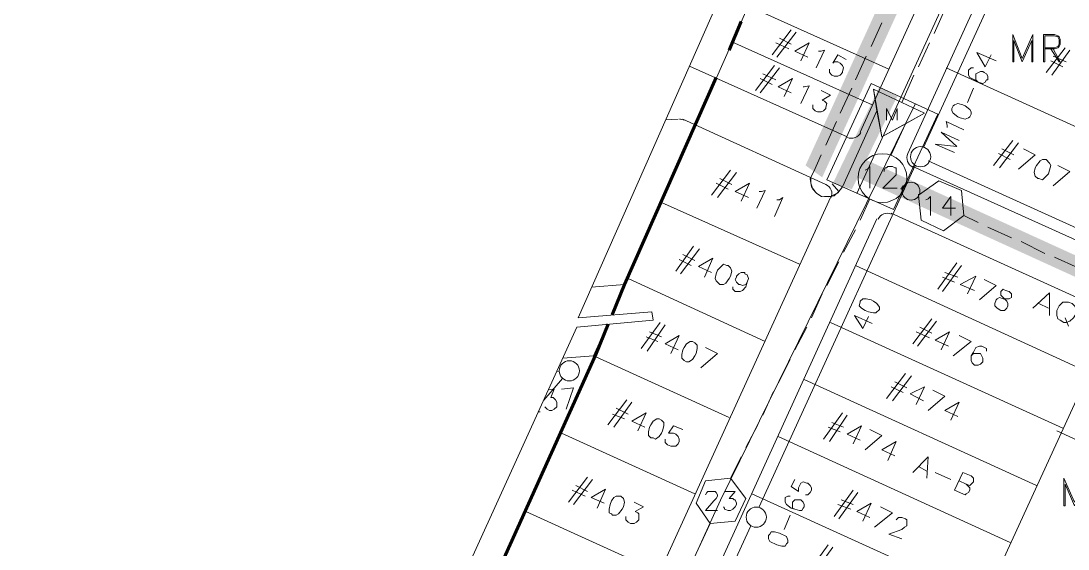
# Model space of a CAD drawing. Header units: millimetres. Extents: x 3.6 to 37.8, y 0.6 to 28.7.
# Drawn here: x 12.145 to 15.813, y 11.38 to 13.231 of the extents above; entities that cross this region are included whole.
import ezdxf

# ---------------------------------------------------------------- set-up
doc = ezdxf.new("R2010")
doc.units = ezdxf.units.MM
for name, color, linetype in [('PDF_0', 7, 'Continuous'), ('PDF_S45$BOUNDARY-NODE', 3, 'Continuous'), ('PDF_S45$NAME-ROAD', 7, 'Continuous'), ('PDF_S45$Passives-Highleg', 7, 'Continuous'), ('PDF_S45$Passives-TapOffs', 7, 'Continuous'), ('PDF_S45$pole', 7, 'Continuous'), ('PDF_S45$strand', 7, 'Continuous')]:
    doc.layers.add(name, color=color, linetype=linetype)
for name, color, linetype, true_color in [('PDF_S45$Actives-Amplifier', 92, 'Continuous', 0x00b800), ('PDF_S45$Actives-LineExtender', 94, 'Continuous', 0x009500), ('PDF_S45$Cable-565', 23, 'Continuous', 0xdd8a6e), ('PDF_S45$LOTS', 254, 'Continuous', 0xdcdcdc), ('PDF_S45$Reverse$not$active', 61, 'Continuous', 0xdfff7f), ('PDF_S45$ROAD', 8, 'Continuous', 0x808080), ('PDF_S45$SDU', 157, 'Continuous', 0x396472), ('PDF_S45$Symbols-Ground', 12, 'Continuous', 0xb80000)]:
    doc.layers.add(name, color=color, linetype=linetype, true_color=true_color)

msp = doc.modelspace()

# ---------------------------------------------------------------- hatches: boundary and pattern name
at = {"layer": 'PDF_S45$Reverse$not$active', "transparency": 33554559}
for points in [[(14.9517, 12.683), (17.0032, 17.3491), (14.8933, 12.7247)], [(17.0658, 17.3199), (17.0032, 17.3491), (14.9517, 12.683)], [(14.9892, 12.6622), (15.0559, 12.6413), (15.1518, 12.9999)], [(15.1518, 12.9999), (15.0559, 12.6413), (15.2144, 12.9666)], [(15.0643, 12.6872), (16.8198, 11.9616), (15.0935, 12.7497)], [(16.7906, 11.8991), (16.8198, 11.9616), (15.0643, 12.6872)]]:
    msp.add_hatch(color=256, dxfattribs=at).paths.add_polyline_path(points)

# ---------------------------------------------------------------- linework, layer by layer
at = {"layer": 'PDF_0', "lineweight": 9}
msp.add_lwpolyline([(16.728, 4.7562), (15.4145, 5.3691), (15.6397, 5.8528), (14.5097, 6.3782), (14.418, 6.6451), (13.5381, 7.0579), (13.5631, 7.1538), (12.8543, 7.4707), (12.7083, 7.6625), (12.2538, 7.8418), (12.1454, 7.8835), (13.6757, 11.2403), (14.0927, 12.1576), (14.3596, 12.1826), (14.3554, 12.2118), (14.0969, 12.191), (17.8205, 20.6182)], dxfattribs=at)
at = {"layer": 'PDF_S45$Actives-Amplifier', "lineweight": 13}
for points in [[(15.6898, 13.1834), (15.6898, 13.0875), (15.6856, 13.0875), (15.6856, 13.1625), (15.6522, 13.0875), (15.623, 13.1625), (15.623, 13.0875), (15.6189, 13.0875), (15.6189, 13.1834), (15.6522, 13.1)], [(15.3562, 12.904), (15.2019, 12.5704), (14.9684, 12.6747), (15.1227, 13.0124)], [(15.2436, 12.8707), (15.1935, 12.7622), (15.2436, 12.8707), (15.1602, 12.8248), (15.1435, 12.9165), (15.131, 12.9916), (15.3103, 12.9082)], [(15.3103, 12.9082), (15.1602, 12.8248), (15.131, 12.9916)], [(15.1435, 12.9165), (15.0226, 12.6497)]]:
    msp.add_lwpolyline(points, close=True, dxfattribs=at)
for points in [[(15.7315, 13.1375), (15.7648, 13.1375), (15.7773, 13.1417), (15.7815, 13.15), (15.7815, 13.1667), (15.7773, 13.1751), (15.7648, 13.1792), (15.7315, 13.1792), (15.7315, 13.0875), (15.7273, 13.0875), (15.7273, 13.1834), (15.7648, 13.1834), (15.7773, 13.1792), (15.7815, 13.1751), (15.7857, 13.1667), (15.7857, 13.15), (15.7815, 13.1417), (15.7773, 13.1375), (15.7648, 13.1334), (15.7315, 13.1334)], [(15.7606, 13.1334), (15.7857, 13.0875), (15.7815, 13.0875), (15.7523, 13.1334)], [(15.1769, 12.8832), (15.1769, 12.9249), (15.1977, 12.8832), (15.2144, 12.9249), (15.2144, 12.8832)], [(15.1018, 12.708), (15.1101, 12.7122), (15.1185, 12.7205), (15.1185, 12.6455)], [(15.1685, 12.7039), (15.1685, 12.708), (15.1727, 12.7164), (15.1769, 12.7164), (15.181, 12.7205), (15.1977, 12.7205), (15.2061, 12.7164), (15.2102, 12.7164), (15.2102, 12.6914), (15.1644, 12.6455), (15.2144, 12.6455)]]:
    msp.add_lwpolyline(points, dxfattribs=at)
msp.add_circle((15.1628, 12.6803), 0.0855, dxfattribs=at)
at = {"layer": 'PDF_S45$Actives-LineExtender', "lineweight": 9}
msp.add_lwpolyline([(15.8732, 11.628), (15.8732, 11.5321), (15.8691, 11.5321), (15.8691, 11.6072), (15.8357, 11.5321), (15.8023, 11.6072), (15.8023, 11.5321), (15.7982, 11.5321), (15.7982, 11.628), (15.8357, 11.5446)], close=True, dxfattribs=at)
at = {"layer": 'PDF_S45$BOUNDARY-NODE', "lineweight": 60}
for points in [[(14.6264, 13.1292), (14.6681, 13.2293)], [(14.2159, 12.2006), (14.2595, 12.3077), (14.5806, 13.0333)], [(13.6504, 11.1847), (13.7675, 11.1944), (14.1594, 12.0617), (14.2026, 12.1679)]]:
    msp.add_lwpolyline(points, dxfattribs=at)
at = {"layer": 'PDF_S45$Cable-565', "lineweight": 13}
for points in [[(15.3812, 13.271), (15.3437, 13.1876)], [(15.1227, 13.1417), (15.1602, 13.2251)], [(15.327, 13.1542), (15.2894, 13.0708)], [(15.0684, 13.0249), (15.106, 13.1083)], [(15.2728, 13.0416), (15.2311, 12.9457)], [(15.0142, 12.9082), (15.0559, 12.9957)], [(14.9642, 12.7956), (15.0017, 12.879)], [(14.9267, 12.633), (14.9142, 12.6497), (14.91, 12.6788), (14.9225, 12.7039), (14.9475, 12.7622)], [(15.0226, 12.6497), (15.0059, 12.6288), (14.9809, 12.6163), (14.96, 12.6163)], [(15.0851, 12.5329), (15.1185, 12.608)], [(15.4979, 12.5246), (15.4479, 12.5496)], [(15.6147, 12.4704), (15.5313, 12.5079)], [(15.0267, 12.4203), (15.0684, 12.4995)], [(15.7315, 12.4161), (15.6481, 12.4578)], [(15.8482, 12.3661), (15.7648, 12.4036)], [(14.9684, 12.3036), (15.0101, 12.387)], [(14.9142, 12.191), (14.9517, 12.2744)], [(14.8558, 12.0784), (14.8975, 12.1576)], [(14.7974, 11.9616), (14.8391, 12.045)], [(14.7432, 11.849), (14.7807, 11.9324)], [(14.6848, 11.7365), (14.7265, 11.8157)], [(14.6306, 11.628), (14.6681, 11.7031)], [(14.518, 11.382), (14.5597, 11.4696)]]:
    msp.add_lwpolyline(points, dxfattribs=at)
at = {"layer": 'PDF_S45$LOTS', "lineweight": 0}
for points in [[(14.2142, 12.2004), (17.9248, 20.5973)], [(15.1852, 13.0625), (14.6932, 13.2835)], [(15.1268, 12.9374), (14.6348, 13.1584)], [(16.2026, 12.6955), (15.3854, 13.0666)], [(14.8725, 12.3786), (14.3888, 12.5954)], [(15.0684, 12.3744), (15.8857, 11.9992)], [(14.7515, 12.1076), (14.272, 12.3286)], [(15.9775, 12.1993), (13.6069, 7.0257)], [(14.1511, 12.0575), (14.1997, 12.1676)], [(14.9809, 12.1743), (15.794, 11.8032)], [(12.2426, 7.8463), (14.1594, 12.0617)], [(14.6264, 11.8407), (14.1594, 12.0534)], [(14.8891, 11.9741), (15.7023, 11.603)], [(14.5055, 11.5738), (14.0385, 11.7865)], [(14.7974, 11.774), (15.6105, 11.4029)], [(16.5863, 11.4196), (15.7731, 11.7948)], [(14.7057, 11.5738), (15.5188, 11.2027)], [(14.3804, 11.2986), (13.9134, 11.5113)]]:
    msp.add_lwpolyline(points, dxfattribs=at)
at = {"layer": 'PDF_S45$NAME-ROAD', "lineweight": 9}
for points in [[(15.6898, 12.2243), (15.7481, 12.2785), (15.7481, 12.1993)], [(15.744, 12.2243), (15.7106, 12.241)], [(15.8148, 12.1618), (15.8023, 12.191)]]:
    msp.add_lwpolyline(points, dxfattribs=at)
msp.add_lwpolyline([(15.8148, 12.2452), (15.8274, 12.241), (15.8357, 12.2327), (15.8399, 12.2243), (15.8399, 12.2035), (15.8315, 12.191), (15.819, 12.1785), (15.8065, 12.1743), (15.7982, 12.1743), (15.7857, 12.1826), (15.7773, 12.1868), (15.7731, 12.1993), (15.7731, 12.216), (15.7815, 12.2327), (15.794, 12.2452)], close=True, dxfattribs=at)
at = {"layer": 'PDF_S45$Passives-Highleg', "lineweight": 9}
for points in [[(15.2269, 12.6413), (15.2352, 12.6538)], [(15.2894, 12.6246), (15.2894, 12.6205)]]:
    msp.add_lwpolyline(points, close=True, dxfattribs=at)
msp.add_circle((15.2629, 12.6344), 0.0313, dxfattribs=at)
at = {"layer": 'PDF_S45$Passives-TapOffs', "lineweight": 9}
for points in [[(15.4479, 12.5496), (15.377, 12.4954), (15.2978, 12.5329), (15.2894, 12.6205), (15.3603, 12.6705), (15.4396, 12.6371)], [(14.6473, 11.4779), (14.5597, 11.4696), (14.5097, 11.5405), (14.543, 11.6197), (14.6306, 11.628), (14.6848, 11.5572)]]:
    msp.add_lwpolyline(points, close=True, dxfattribs=at)
for points in [[(15.3145, 12.6038), (15.3228, 12.608), (15.3311, 12.6163), (15.3311, 12.5496)], [(15.4187, 12.5746), (15.3728, 12.5746), (15.402, 12.6163), (15.402, 12.5496)], [(14.543, 11.5697), (14.5472, 11.578), (14.5514, 11.5822), (14.5764, 11.5822), (14.5806, 11.578), (14.5847, 11.5697), (14.5847, 11.5655), (14.5806, 11.5572), (14.5722, 11.5488), (14.543, 11.5155), (14.5847, 11.5155)], [(14.6098, 11.5822), (14.6473, 11.5822), (14.6264, 11.5572), (14.639, 11.5572), (14.6431, 11.553), (14.6473, 11.553), (14.6515, 11.5405), (14.6515, 11.5363), (14.6473, 11.528), (14.639, 11.5196), (14.6306, 11.5155), (14.6223, 11.5155), (14.6098, 11.5196), (14.6098, 11.5238), (14.6056, 11.528)]]:
    msp.add_lwpolyline(points, dxfattribs=at)
at = {"layer": 'PDF_S45$pole', "lineweight": 0}
for points in [[(15.5438, 13.1125), (15.523, 13.0708), (15.4938, 13.1208), (15.5605, 13.0917)], [(15.4979, 13.0166), (15.4854, 13.0249), (15.4688, 13.0333), (15.4646, 13.0416), (15.4646, 13.0583), (15.4729, 13.0666), (15.4813, 13.0666)], [(15.4813, 12.9957), (15.4604, 12.9457)], [(15.3895, 12.8581), (15.3895, 12.8665), (15.3854, 12.879), (15.4479, 12.8498)], [(15.4145, 12.7706), (15.3478, 12.7998), (15.4229, 12.7914), (15.3687, 12.8415), (15.4312, 12.8123)], [(13.993, 11.9382), (14.0135, 11.9408), (14.001, 11.9116), (14.0093, 11.9116), (14.0177, 11.9033), (14.0218, 11.8949), (14.0218, 11.8782), (14.0135, 11.8699), (14.0051, 11.8657), (13.9968, 11.8657), (13.9885, 11.8699), (13.9801, 11.8782)], [(14.0385, 11.9408), (14.0802, 11.945), (14.0552, 11.8699)], [(13.9581, 11.8616), (13.9634, 11.8616)], [(14.8933, 11.5697), (14.9017, 11.5697), (14.91, 11.578), (14.9142, 11.5863), (14.9142, 11.5947), (14.91, 11.603), (14.9017, 11.6114), (14.8975, 11.6114), (14.885, 11.6155), (14.8766, 11.6114), (14.8683, 11.5947), (14.8683, 11.5822), (14.8433, 11.5989), (14.8558, 11.6239)], [(14.8558, 11.5196), (14.8433, 11.5238), (14.8266, 11.5363), (14.8224, 11.5446), (14.8224, 11.5613), (14.8308, 11.5655), (14.8391, 11.5655)], [(14.8391, 11.4988), (14.8183, 11.4487)]]:
    msp.add_lwpolyline(points, dxfattribs=at)
for points in [[(15.4896, 13.0249), (15.4896, 13.0458), (15.5063, 13.0541), (15.5146, 13.0541), (15.5188, 13.05), (15.5271, 13.0458), (15.5313, 13.0374), (15.5313, 13.0249), (15.5271, 13.0249), (15.523, 13.0166), (15.5146, 13.0124), (15.4979, 13.0166)], [(15.4062, 12.9249), (15.4104, 12.9332), (15.4145, 12.9374), (15.4271, 12.9415), (15.4437, 12.9374), (15.4521, 12.9332), (15.4688, 12.9207), (15.4729, 12.9124), (15.4729, 12.904), (15.4688, 12.8957), (15.4646, 12.8915), (15.4521, 12.8873), (15.4354, 12.8915), (15.4271, 12.8957), (15.4104, 12.9082), (15.4062, 12.9165)], [(14.8474, 11.5238), (14.8474, 11.5446), (14.8558, 11.553), (14.8766, 11.553), (14.885, 11.5446), (14.8891, 11.5363), (14.8891, 11.528), (14.885, 11.5238), (14.8808, 11.5155), (14.8725, 11.5155), (14.8558, 11.5196)], [(14.764, 11.4279), (14.7682, 11.4321), (14.7724, 11.4404), (14.7849, 11.4404), (14.8016, 11.4362), (14.8266, 11.4237), (14.8308, 11.4112), (14.8308, 11.4029), (14.8266, 11.3987), (14.8224, 11.3904), (14.8099, 11.3904), (14.7932, 11.3945), (14.7682, 11.407), (14.764, 11.4154)]]:
    msp.add_lwpolyline(points, close=True, dxfattribs=at)
for centre in [(15.2963, 12.7553), (14.0661, 12.0047), (14.7208, 11.4918)]:
    msp.add_circle(centre, 0.0354, dxfattribs=at)
at = {"layer": 'PDF_S45$Reverse$not$active', "lineweight": 0}
for points in [[(15.0726, 12.6267), (19.0006, 21.2124), (18.913, 21.4626), (19.3258, 22.3591)], [(13.0086, 8.0691), (14.5952, 11.5509), (15.2769, 12.9395)], [(14.9871, 12.6601), (15.0101, 12.633), (14.9934, 12.6184), (14.9725, 12.6142), (14.9496, 12.6163), (14.9329, 12.6267), (14.9183, 12.6413), (14.9121, 12.6622), (14.9121, 12.683), (14.9225, 12.7039)]]:
    msp.add_lwpolyline(points, dxfattribs=at)
at = {"layer": 'PDF_S45$ROAD', "lineweight": 0}
for points in [[(19.134, 21.2937), (15.2519, 12.7664, 0.415028), (15.2691, 12.7189)], [(14.9824, 12.6114, 0.415), (14.9642, 12.658), (14.4638, 12.8873)]]:
    msp.add_lwpolyline(points, format="xyb", dxfattribs=at)
for points in [[(15.0851, 12.8415), (18.5044, 20.3472)], [(14.4865, 13.0728), (15.0393, 12.8248)], [(14.4033, 12.8845), (14.4471, 12.8873)], [(15.2686, 12.7205), (16.8406, 12.0117)], [(12.7199, 7.6473), (14.9809, 12.6121)], [(16.7614, 11.8449), (15.1935, 12.5579)], [(15.1435, 12.5371), (12.8443, 7.4839)], [(14.1441, 12.2978), (14.2595, 12.3077)], [(14.1511, 12.0575), (14.0432, 12.0488)]]:
    msp.add_lwpolyline(points, dxfattribs=at)
for centre, start, end in [((14.4539, 12.8512), 65.6597, 93.7684), ((15.0544, 12.8554), 245.6598, 335.5005), ((15.1795, 12.5218), 65.6598, 155.5059)]:
    msp.add_arc(centre, 0.0354, start, end, dxfattribs=at)
at = {"layer": 'PDF_S45$SDU', "lineweight": 0}
for points in [[(14.7766, 13.1125), (14.8433, 13.2001)], [(14.7932, 13.1042), (14.86, 13.1917)], [(14.8433, 13.15), (14.8016, 13.1709)], [(14.8349, 13.1334), (14.7891, 13.1542)], [(14.9017, 13.1042), (14.8558, 13.125), (14.9058, 13.1542), (14.8766, 13.0917)], [(14.9392, 13.125), (14.9475, 13.125), (14.96, 13.1292), (14.9308, 13.0666)], [(15.7356, 13.05), (15.8023, 13.1375)], [(15.7565, 13.0416), (15.819, 13.1292)], [(14.9767, 13.0625), (14.9767, 13.05), (14.9851, 13.0416), (14.9934, 13.0374), (15.0059, 13.0374), (15.0142, 13.0416), (15.0226, 13.05), (15.0226, 13.0541), (15.0267, 13.0666), (15.0226, 13.075), (15.0142, 13.0833), (15.0059, 13.0875), (14.9934, 13.0875), (14.9892, 13.0833), (15.0059, 13.1125), (15.0351, 13.0958)], [(15.8065, 13.0875), (15.7606, 13.1083)], [(14.7182, 12.9874), (14.7849, 13.075)], [(14.7349, 12.9791), (14.8016, 13.0666)], [(15.794, 13.0708), (15.7523, 13.0917)], [(14.7766, 13.0083), (14.7349, 13.0291)], [(14.7891, 13.0249), (14.7432, 13.0458)], [(14.8433, 12.9791), (14.7974, 12.9999), (14.8474, 13.0291), (14.8183, 12.9666)], [(14.885, 12.9999), (14.8891, 12.9999), (14.9058, 13.0041), (14.8766, 12.9415)], [(14.9475, 12.9874), (14.9809, 12.9707), (14.9517, 12.9541), (14.96, 12.9499), (14.9684, 12.9415), (14.9642, 12.929), (14.9642, 12.9249), (14.9559, 12.9165), (14.9475, 12.9124), (14.935, 12.9124), (14.9267, 12.9165), (14.9183, 12.9249), (14.9183, 12.9374)], [(15.5521, 12.7247), (15.6189, 12.8123)], [(15.573, 12.7164), (15.6397, 12.8039)], [(15.6105, 12.7456), (15.5688, 12.7664)], [(15.623, 12.7622), (15.5813, 12.7831)], [(15.6564, 12.7831), (15.6981, 12.7622), (15.6397, 12.7122)], [(14.5639, 12.6205), (14.6306, 12.708)], [(14.5847, 12.6121), (14.6515, 12.6997)], [(15.7773, 12.7247), (15.819, 12.7039), (15.7606, 12.6538)], [(14.6223, 12.6413), (14.5806, 12.6622)], [(14.6348, 12.658), (14.5931, 12.6788)], [(14.6932, 12.6121), (14.6473, 12.633), (14.6973, 12.6622), (14.6681, 12.5996)], [(14.7307, 12.633), (14.739, 12.633), (14.7515, 12.6371), (14.7224, 12.5746)], [(14.7932, 12.6038), (14.8016, 12.6038), (14.8141, 12.6121), (14.7849, 12.5454)], [(14.4388, 12.3536), (14.5014, 12.4412)], [(14.4555, 12.3453), (14.5222, 12.4328)], [(14.5055, 12.3911), (14.4638, 12.412)], [(14.5639, 12.3494), (14.518, 12.3703), (14.5681, 12.3995), (14.5389, 12.3327)], [(14.493, 12.3744), (14.4513, 12.3953)], [(15.3562, 12.291), (15.4229, 12.3828)], [(15.3728, 12.2827), (15.4396, 12.3744)], [(15.4145, 12.3161), (15.3728, 12.3327)], [(15.4271, 12.3327), (15.3812, 12.3494)], [(15.4854, 12.2869), (15.4354, 12.3077), (15.4896, 12.3369), (15.4604, 12.2744)], [(15.5188, 12.3244), (15.5605, 12.3036), (15.5021, 12.2535)], [(14.689, 12.3161), (14.6848, 12.2994), (14.6723, 12.2869), (14.664, 12.2827), (14.6473, 12.2827), (14.639, 12.291), (14.639, 12.2994)], [(15.2686, 12.0992), (15.3353, 12.1868)], [(15.2853, 12.0909), (15.352, 12.1785)], [(14.3179, 12.0826), (14.3846, 12.1743)], [(14.3387, 12.0742), (14.4013, 12.166)], [(14.3888, 12.1243), (14.3471, 12.1409)], [(15.327, 12.1201), (15.2811, 12.1409)], [(15.3353, 12.1368), (15.2936, 12.1576)], [(15.3937, 12.0909), (15.3478, 12.1117), (15.3979, 12.1409), (15.3687, 12.0784)], [(14.3763, 12.1076), (14.3346, 12.1243)], [(14.4471, 12.0784), (14.4013, 12.0992), (14.4513, 12.1284), (14.4221, 12.0659)], [(15.4312, 12.1284), (15.4729, 12.1076), (15.4104, 12.0575)], [(14.543, 12.0867), (14.5847, 12.0659), (14.5264, 12.0158)], [(15.4729, 12.0575), (15.4813, 12.07), (15.4896, 12.0867), (15.5021, 12.0909), (15.5104, 12.0909), (15.5271, 12.0826), (15.5271, 12.0742)], [(15.1769, 11.9074), (15.2436, 11.995)], [(15.1977, 11.8991), (15.2644, 11.9867)], [(15.2478, 11.945), (15.2061, 11.9658)], [(15.2352, 11.9283), (15.1935, 11.9491)], [(15.3061, 11.8991), (15.2603, 11.9241), (15.3103, 11.9491), (15.2811, 11.8866)], [(15.3395, 11.9366), (15.3812, 11.9158), (15.3228, 11.8657)], [(14.2011, 11.8157), (14.2678, 11.9033)], [(14.222, 11.8073), (14.2845, 11.8949)], [(15.4271, 11.8449), (15.3812, 11.8657), (15.4312, 11.8949), (15.402, 11.8324)], [(14.2595, 11.8365), (14.2178, 11.8532)], [(14.272, 11.8532), (14.2303, 11.8741)], [(14.3304, 11.8073), (14.2845, 11.8282), (14.3346, 11.8574), (14.3054, 11.7948)], [(14.9559, 11.7656), (15.0226, 11.8574)], [(14.9767, 11.7573), (15.0393, 11.849)], [(14.4013, 11.7656), (14.4013, 11.7531), (14.4096, 11.7448), (14.4221, 11.7406), (14.4388, 11.7406), (14.4471, 11.749), (14.4513, 11.7573), (14.4513, 11.7656), (14.4471, 11.774), (14.4388, 11.7823), (14.4305, 11.7865), (14.4138, 11.7865), (14.4305, 11.8115), (14.4638, 11.799)], [(15.0267, 11.8073), (14.9851, 11.824)], [(15.0851, 11.7615), (15.0393, 11.7823), (15.0893, 11.8115), (15.0601, 11.749)], [(15.0142, 11.7907), (14.9725, 11.8073)], [(15.1185, 11.799), (15.1602, 11.7782), (15.1018, 11.7281)], [(15.2061, 11.7073), (15.1602, 11.7281), (15.2102, 11.7573), (15.181, 11.6906)], [(15.2686, 11.6489), (15.3228, 11.7031), (15.3186, 11.628)], [(15.3186, 11.6531), (15.2894, 11.6697)], [(14.0635, 11.5446), (14.1302, 11.6322)], [(15.402, 11.6239), (15.3478, 11.6489)], [(15.4562, 11.6072), (15.4688, 11.5947), (15.4688, 11.5863), (15.4646, 11.578), (15.4562, 11.5738), (15.4521, 11.5697), (15.4437, 11.5738), (15.4145, 11.5863), (15.4437, 11.6489), (15.4729, 11.6364), (15.4813, 11.628), (15.4813, 11.6155), (15.4688, 11.603), (15.4562, 11.6072), (15.4312, 11.6197)], [(14.0802, 11.5363), (14.1469, 11.6239)], [(14.1302, 11.5822), (14.0885, 11.603)], [(14.1886, 11.5405), (14.1427, 11.5613), (14.1928, 11.5905), (14.1636, 11.5238)], [(14.1219, 11.5655), (14.076, 11.5863)], [(14.9934, 11.4946), (15.0601, 11.5863)], [(15.0101, 11.4863), (15.0768, 11.578)], [(15.0601, 11.5363), (15.0184, 11.553)], [(14.2929, 11.5446), (14.3262, 11.528), (14.297, 11.5113), (14.3054, 11.5071), (14.3095, 11.5029), (14.3095, 11.4821), (14.3012, 11.4738), (14.2929, 11.4696), (14.2803, 11.4696), (14.272, 11.4738), (14.2637, 11.4821), (14.2637, 11.4946)], [(15.0518, 11.5196), (15.0059, 11.5363)], [(15.1185, 11.4904), (15.0726, 11.5113), (15.1227, 11.5405), (15.0935, 11.4779)], [(15.156, 11.528), (15.1977, 11.5071), (15.1352, 11.4571)], [(15.2102, 11.4821), (15.2186, 11.4904), (15.2311, 11.4904), (15.2436, 11.4863), (15.2478, 11.4821), (15.2478, 11.4613), (15.2394, 11.4571), (15.2311, 11.4487), (15.1852, 11.4321), (15.2311, 11.4154)], [(14.9058, 11.3028), (14.9725, 11.3945)], [(14.9225, 11.2945), (14.9892, 11.3862)]]:
    msp.add_lwpolyline(points, dxfattribs=at)
for points in [[(15.7356, 12.7456), (15.7481, 12.733), (15.7523, 12.7247), (15.7481, 12.708), (15.744, 12.6955), (15.7231, 12.6747), (15.7106, 12.6788), (15.7064, 12.6788), (15.6981, 12.6872), (15.6939, 12.6997), (15.6981, 12.7164), (15.7023, 12.7247), (15.7148, 12.7414), (15.7231, 12.7456)], [(14.6181, 12.3744), (14.6223, 12.3744), (14.6306, 12.3661), (14.6348, 12.3536), (14.6306, 12.3369), (14.6264, 12.3286), (14.6139, 12.3119), (14.6056, 12.3077), (14.5931, 12.3077), (14.5806, 12.3202), (14.5764, 12.3286), (14.5806, 12.3453), (14.5847, 12.3578), (14.6056, 12.3786)], [(14.6848, 12.3077), (14.6723, 12.3036), (14.664, 12.3077), (14.6598, 12.3077), (14.6515, 12.3161), (14.6473, 12.3244), (14.6515, 12.3327), (14.6515, 12.3369), (14.6598, 12.3453), (14.6681, 12.3494), (14.6807, 12.3494), (14.6807, 12.3453), (14.689, 12.3411), (14.6932, 12.3286), (14.689, 12.3161)], [(15.5938, 12.2869), (15.6064, 12.2827), (15.6147, 12.2744), (15.6147, 12.2619), (15.6064, 12.2577), (15.5855, 12.2577), (15.573, 12.2619), (15.5647, 12.2577), (15.5605, 12.2535), (15.5563, 12.241), (15.5563, 12.2327), (15.5647, 12.2243), (15.5772, 12.216), (15.5897, 12.216), (15.598, 12.2243), (15.6022, 12.2327), (15.6022, 12.241), (15.598, 12.2493), (15.5772, 12.2702), (15.5772, 12.2827), (15.5855, 12.291)], [(14.4972, 12.1076), (14.5055, 12.1034), (14.5139, 12.0951), (14.5139, 12.0826), (14.5097, 12.0659), (14.5055, 12.0575), (14.4972, 12.045), (14.4847, 12.0367), (14.4763, 12.0367), (14.468, 12.0409), (14.4597, 12.0492), (14.4597, 12.0617), (14.4638, 12.0784), (14.468, 12.0867), (14.4763, 12.0992), (14.4888, 12.1076)], [(15.4813, 12.0659), (15.5063, 12.0659), (15.5146, 12.0492), (15.5146, 12.0367), (15.5063, 12.0283), (15.4979, 12.0242), (15.4854, 12.0242), (15.4771, 12.0325), (15.4729, 12.0409), (15.4729, 12.0575)], [(14.3804, 11.8365), (14.3888, 11.8324), (14.3971, 11.824), (14.3971, 11.8115), (14.3929, 11.7948), (14.3888, 11.7865), (14.3804, 11.774), (14.3679, 11.7656), (14.3596, 11.7698), (14.3512, 11.7698), (14.3429, 11.7782), (14.3429, 11.7907), (14.3471, 11.8073), (14.3512, 11.8157), (14.3596, 11.8282), (14.3721, 11.8365)], [(14.2303, 11.5655), (14.247, 11.5655), (14.2553, 11.5572), (14.2595, 11.5446), (14.2553, 11.528), (14.2512, 11.5196), (14.2387, 11.5029), (14.2303, 11.4988), (14.2178, 11.4988), (14.2136, 11.5029), (14.2053, 11.5071), (14.2053, 11.5196), (14.2095, 11.5363), (14.2136, 11.5488), (14.222, 11.5613)]]:
    msp.add_lwpolyline(points, close=True, dxfattribs=at)
at = {"layer": 'PDF_S45$strand', "color": 254, "lineweight": 0, "true_color": 0xdcdcdc}
for points in [[(15.8649, 14.009), (15.3061, 12.7873)], [(15.3228, 12.7414), (16.1401, 12.3703)], [(15.2769, 12.7247), (14.7307, 11.528)], [(14.0302, 12.0033), (14.0223, 12.0027)], [(14.7015, 11.4613), (14.2428, 10.4605)]]:
    msp.add_lwpolyline(points, dxfattribs=at)
at = {"layer": 'PDF_S45$strand', "lineweight": 0}
msp.add_lwpolyline([(15.0851, 12.2452), (15.0851, 12.2493), (15.0935, 12.2577), (15.106, 12.2577), (15.1227, 12.2535), (15.131, 12.2493), (15.1435, 12.241), (15.1518, 12.2285), (15.1518, 12.2202), (15.1393, 12.2077), (15.131, 12.2077), (15.1143, 12.2118), (15.1018, 12.216), (15.0893, 12.2243), (15.081, 12.2327)], close=True, dxfattribs=at)
msp.add_lwpolyline([(15.1143, 12.1951), (15.0935, 12.1534), (15.0643, 12.1993), (15.1268, 12.1701)], dxfattribs=at)
at = {"layer": 'PDF_S45$Symbols-Ground', "lineweight": 0}
msp.add_lwpolyline([(13.9764, 11.9016), (14.0427, 11.9783)], dxfattribs=at)

doc.saveas('drawing.dxf')
